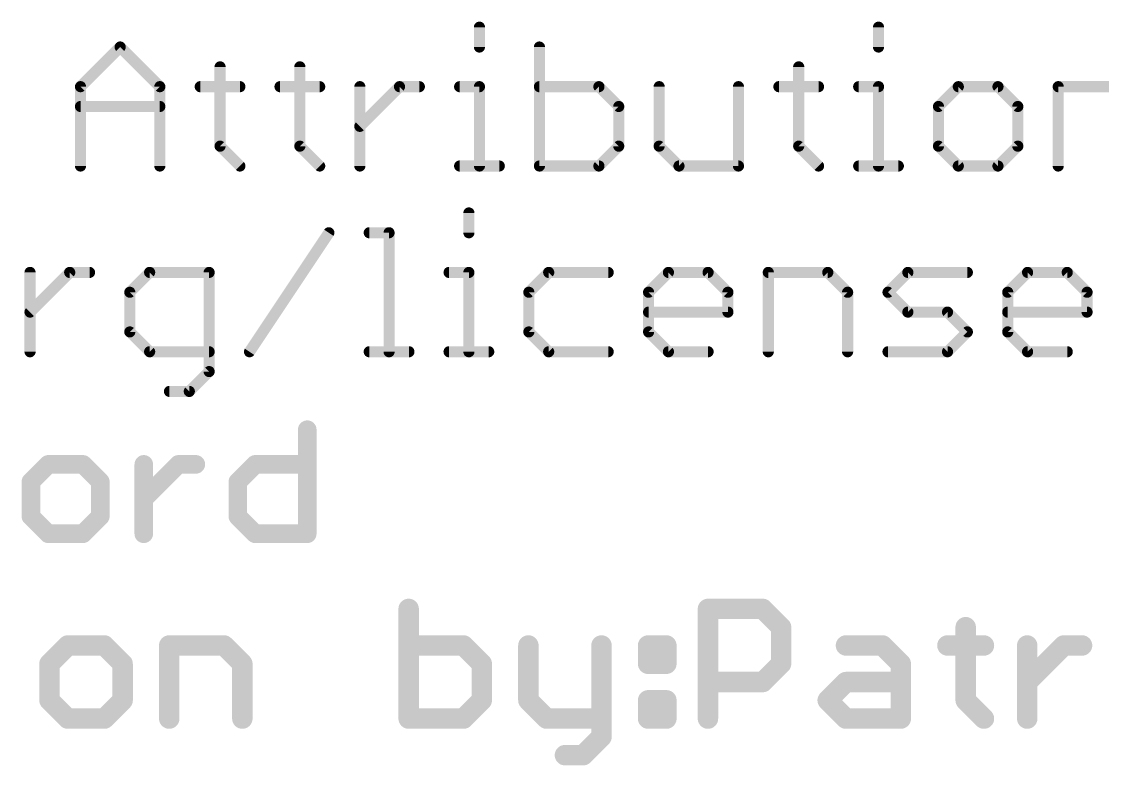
# Model space of a CAD drawing. Extents: x -98 to 15, y -2 to 10.
# Drawn here: x -42.31 to -27.53, y -1.77 to 8.4 of the extents above; entities that cross this region are included whole.
import ezdxf

# ---------------------------------------------------------------- set-up
doc = ezdxf.new("R2010")
doc.units = 0
doc.layers.add('25', color=253, linetype='CONTINUOUS')
doc.layers.add('27', color=253, linetype='CONTINUOUS')

msp = doc.modelspace()

# ---------------------------------------------------------------- linework, layer by layer
at = {"layer": '25', "const_width": 0.1397}
for points in [[(-36.9475, 0.3696, 1), (-37.0872, 0.3696)], [(-32.8546, 0.3696, 1), (-32.9943, 0.3696)], [(-32.9244, 0.4394, 1), (-32.9244, 0.2997)], [(-32.1251, 0.419, 1), (-32.2239, 0.3202)], [(-32.1745, 0.2997, 1), (-32.1745, 0.4394)], [(-31.8547, 0.1196, 1), (-31.9944, 0.1196)], [(-31.9739, 0.0702, 1), (-31.8751, 0.169)], [(-29.3303, 0.1196, 1), (-29.47, 0.1196)], [(-41.6788, -0.0605, 1), (-41.6788, -0.2002)], [(-41.6294, -0.1798, 1), (-41.7282, -0.081)], [(-41.1295, -0.081, 1), (-41.2283, -0.1798)], [(-41.1789, -0.2002, 1), (-41.1789, -0.0605)], [(-40.2218, -0.1304, 1), (-40.3615, -0.1304)], [(-40.2916, -0.0605, 1), (-40.2916, -0.2002)], [(-39.4923, -0.081, 1), (-39.5911, -0.1798)], [(-39.5417, -0.2002, 1), (-39.5417, -0.0605)], [(-37.0173, -0.0605, 1), (-37.0173, -0.2002)], [(-36.218, -0.081, 1), (-36.3168, -0.1798)], [(-36.2674, -0.2002, 1), (-36.2674, -0.0605)], [(-35.3103, -0.1304, 1), (-35.45, -0.1304)], [(-34.3104, -0.1304, 1), (-34.4501, -0.1304)], [(-33.6732, -0.1304, 1), (-33.8129, -0.1304)], [(-33.743, -0.0605, 1), (-33.743, -0.2002)], [(-33.4232, -0.1304, 1), (-33.5629, -0.1304)], [(-33.493, -0.2002, 1), (-33.493, -0.0605)], [(-31.0373, -0.0605, 1), (-31.0373, -0.2002)], [(-30.488, -0.081, 1), (-30.5867, -0.1798)], [(-30.5373, -0.2002, 1), (-30.5373, -0.0605)], [(-29.6501, -0.0605, 1), (-29.6501, -0.2002)], [(-29.1502, -0.2002, 1), (-29.1502, -0.0605)], [(-28.4888, -0.1304, 1), (-28.6285, -0.1304)], [(-28.0587, -0.0605, 1), (-28.0587, -0.2002)], [(-28.0093, -0.1798, 1), (-28.1081, -0.081)], [(-27.8087, -0.2002, 1), (-27.8087, -0.0605)], [(-41.859, -0.3804, 1), (-41.9987, -0.3804)], [(-41.9782, -0.331, 1), (-41.8794, -0.4298)], [(-40.859, -0.3804, 1), (-40.9987, -0.3804)], [(-40.9783, -0.4298, 1), (-40.8795, -0.331)], [(-39.2219, -0.3804, 1), (-39.3616, -0.3804)], [(-39.3411, -0.4298, 1), (-39.2423, -0.331)], [(-35.9476, -0.3804, 1), (-36.0873, -0.3804)], [(-36.0668, -0.4298, 1), (-35.968, -0.331)], [(-33.743, -0.3105, 1), (-33.743, -0.4502)], [(-33.493, -0.4502, 1), (-33.493, -0.3105)], [(-31.8751, -0.4298, 1), (-31.9739, -0.331)], [(-30.2175, -0.3804, 1), (-30.3572, -0.3804)], [(-30.3368, -0.4298, 1), (-30.238, -0.331)], [(-33.8129, -0.3804, 1), (-33.6732, -0.3804)], [(-33.5629, -0.3804, 1), (-33.4232, -0.3804)], [(-31.9944, -0.3804, 1), (-31.8547, -0.3804)], [(-32.9244, -0.5605, 1), (-32.9244, -0.7002)], [(-32.2239, -0.5809, 1), (-32.1251, -0.6797)], [(-32.1745, -0.7002, 1), (-32.1745, -0.5605)], [(-31.0373, -0.5605, 1), (-31.0373, -0.7002)], [(-30.9879, -0.6797, 1), (-31.0867, -0.5809)], [(-30.2874, -0.7002, 1), (-30.2874, -0.5605)], [(-28.6081, -0.5809, 1), (-28.5093, -0.6797)], [(-41.9987, -0.8803, 1), (-41.859, -0.8803)], [(-41.8794, -0.8309, 1), (-41.9782, -0.9297)], [(-40.9987, -0.8803, 1), (-40.859, -0.8803)], [(-40.8795, -0.9297, 1), (-40.9783, -0.8309)], [(-36.0873, -0.8803, 1), (-35.9476, -0.8803)], [(-35.968, -0.9297, 1), (-36.0668, -0.8309)], [(-35.3308, -0.8309, 1), (-35.4296, -0.9297)], [(-35.45, -0.8803, 1), (-35.3103, -0.8803)], [(-33.6732, -0.8803, 1), (-33.8129, -0.8803)], [(-33.743, -0.8105, 1), (-33.743, -0.9502)], [(-33.4232, -0.8803, 1), (-33.5629, -0.8803)], [(-33.493, -0.9502, 1), (-33.493, -0.8105)], [(-31.2379, -0.8309, 1), (-31.3367, -0.9297)], [(-31.3367, -0.8309, 1), (-31.2379, -0.9297)], [(-29.3508, -0.8309, 1), (-29.4495, -0.9297)], [(-29.47, -0.8803, 1), (-29.3303, -0.8803)], [(-41.6788, -1.0605, 1), (-41.6788, -1.2002)], [(-41.7282, -1.1797, 1), (-41.6294, -1.0809)], [(-41.2283, -1.0809, 1), (-41.1295, -1.1797)], [(-41.1789, -1.2002, 1), (-41.1789, -1.0605)], [(-37.0173, -1.0605, 1), (-37.0173, -1.2002)], [(-36.3168, -1.0809, 1), (-36.218, -1.1797)], [(-36.2674, -1.2002, 1), (-36.2674, -1.0605)], [(-35.1302, -1.0605, 1), (-35.1302, -1.2002)], [(-35.1796, -1.1797, 1), (-35.0808, -1.0809)], [(-34.3803, -1.2002, 1), (-34.3803, -1.0605)], [(-33.743, -1.0605, 1), (-33.743, -1.2002)], [(-33.493, -1.2002, 1), (-33.493, -1.0605)], [(-31.0373, -1.0605, 1), (-31.0373, -1.2002)], [(-31.0867, -1.1797, 1), (-30.9879, -1.0809)], [(-30.2874, -1.2002, 1), (-30.2874, -1.0605)], [(-29.1996, -1.1797, 1), (-29.1008, -1.0809)], [(-40.3615, -1.1303, 1), (-40.2218, -1.1303)], [(-39.3616, -1.1303, 1), (-39.2219, -1.1303)], [(-37.0872, -1.1303, 1), (-36.9475, -1.1303)], [(-33.8129, -1.1303, 1), (-33.6732, -1.1303)], [(-33.5629, -1.1303, 1), (-33.4232, -1.1303)], [(-32.9943, -1.1303, 1), (-32.8546, -1.1303)], [(-30.3572, -1.1303, 1), (-30.2175, -1.1303)], [(-28.6285, -1.1303, 1), (-28.4888, -1.1303)], [(-34.4501, -1.3803, 1), (-34.3104, -1.3803)], [(-34.3309, -1.4297, 1), (-34.4296, -1.3309)], [(-34.8802, -1.5604, 1), (-34.8802, -1.7001)], [(-34.6796, -1.5809, 1), (-34.5808, -1.6797)], [(-34.6302, -1.7001, 1), (-34.6302, -1.5604)]]:
    msp.add_lwpolyline(points, format="xyb", dxfattribs=at)
at = {"layer": '25', "const_width": 0.2794}
for points in [[(-37.0173, 0.3696), (-37.0173, -1.1303)], [(-32.9244, -1.1303), (-32.9244, 0.3696)], [(-32.9244, 0.3696), (-32.1745, 0.3696)], [(-32.1745, 0.3696), (-31.9245, 0.1196)], [(-31.9245, 0.1196), (-31.9245, -0.3804)], [(-29.4002, 0.1196), (-29.4002, -0.8803)], [(-41.6788, -0.1304), (-41.9288, -0.3804)], [(-41.1789, -0.1304), (-41.6788, -0.1304)], [(-40.9289, -0.3804), (-41.1789, -0.1304)], [(-40.2916, -1.1303), (-40.2916, -0.1304)], [(-40.2916, -0.1304), (-39.5417, -0.1304)], [(-39.5417, -0.1304), (-39.2917, -0.3804)], [(-36.2674, -0.1304), (-37.0173, -0.1304)], [(-36.0174, -0.3804), (-36.2674, -0.1304)], [(-35.3802, -0.1304), (-35.3802, -0.8803)], [(-34.3803, -0.1304), (-34.3803, -1.3803)], [(-33.743, -0.1304), (-33.493, -0.1304)], [(-33.743, -0.3804), (-33.743, -0.1304)], [(-33.493, -0.1304), (-33.493, -0.3804)], [(-31.0373, -0.1304), (-30.5373, -0.1304)], [(-30.5373, -0.1304), (-30.2874, -0.3804)], [(-29.6501, -0.1304), (-29.1502, -0.1304)], [(-28.5587, -1.1303), (-28.5587, -0.1304)], [(-28.5587, -0.6303), (-28.0587, -0.1304)], [(-28.0587, -0.1304), (-27.8087, -0.1304)], [(-41.9288, -0.3804), (-41.9288, -0.8803)], [(-40.9289, -0.8803), (-40.9289, -0.3804)], [(-39.2917, -0.3804), (-39.2917, -1.1303)], [(-36.0174, -0.8803), (-36.0174, -0.3804)], [(-33.493, -0.3804), (-33.743, -0.3804)], [(-31.9245, -0.3804), (-32.1745, -0.6303)], [(-30.2874, -0.3804), (-30.2874, -1.1303)], [(-32.1745, -0.6303), (-32.9244, -0.6303)], [(-31.2873, -0.8803), (-31.0373, -0.6303)], [(-31.0373, -0.6303), (-30.2874, -0.6303)], [(-41.9288, -0.8803), (-41.6788, -1.1303)], [(-41.1789, -1.1303), (-40.9289, -0.8803)], [(-36.2674, -1.1303), (-36.0174, -0.8803)], [(-35.3802, -0.8803), (-35.1302, -1.1303)], [(-33.743, -0.8803), (-33.493, -0.8803)], [(-33.743, -1.1303), (-33.743, -0.8803)], [(-33.493, -0.8803), (-33.493, -1.1303)], [(-31.0373, -1.1303), (-31.2873, -0.8803)], [(-29.4002, -0.8803), (-29.1502, -1.1303)], [(-41.6788, -1.1303), (-41.1789, -1.1303)], [(-37.0173, -1.1303), (-36.2674, -1.1303)], [(-35.1302, -1.1303), (-34.3803, -1.1303)], [(-33.493, -1.1303), (-33.743, -1.1303)], [(-30.2874, -1.1303), (-31.0373, -1.1303)], [(-34.3803, -1.3803), (-34.6302, -1.6303)], [(-34.6302, -1.6303), (-34.8802, -1.6303)]]:
    msp.add_lwpolyline(points, dxfattribs=at)
at = {"layer": '27'}
for points, const_width in [([(-36.0493, 8.3244), (-36.0493, 8.0532)], 0.1524), ([(-30.5921, 8.3244), (-30.5921, 8.0532)], 0.1524), ([(-41.5048, 7.5109), (-40.9624, 8.0532)], 0.1524), ([(-40.9624, 8.0532), (-40.4201, 7.5109)], 0.1524), ([(-35.229, 8.0532), (-35.229, 6.4262)], 0.1524), ([(-39.5965, 7.782), (-39.5965, 6.6974)], 0.1524), ([(-38.505, 7.782), (-38.505, 6.6974)], 0.1524), ([(-31.6835, 7.782), (-31.6835, 6.6974)], 0.1524), ([(-41.5048, 6.4262), (-41.5048, 7.5109)], 0.1524), ([(-40.4201, 7.5109), (-40.4201, 6.4262)], 0.1524), ([(-39.8676, 7.5109), (-39.3253, 7.5109)], 0.1524), ([(-38.7762, 7.5109), (-38.2338, 7.5109)], 0.1524), ([(-37.6847, 6.4262), (-37.6847, 7.5109)], 0.1524), ([(-37.6847, 6.9685), (-37.1424, 7.5109)], 0.1524), ([(-37.1424, 7.5109), (-36.8712, 7.5109)], 0.1524), ([(-36.3204, 7.5109), (-36.0493, 7.5109)], 0.1524), ([(-36.0493, 7.5109), (-36.0493, 6.4262)], 0.1524), ([(-34.4155, 7.5109), (-35.229, 7.5109)], 0.1524), ([(-34.1443, 7.2397), (-34.4155, 7.5109)], 0.1524), ([(-33.5918, 7.5109), (-33.5918, 6.6974)], 0.1524), ([(-32.5072, 6.4262), (-32.5072, 7.5109)], 0.1524), ([(-31.9547, 7.5109), (-31.4124, 7.5109)], 0.1524), ([(-30.8633, 7.5109), (-30.5921, 7.5109)], 0.1524), ([(-30.5921, 7.5109), (-30.5921, 6.4262)], 0.1524), ([(-29.5007, 7.5109), (-29.7718, 7.2397)], 0.1524), ([(-28.9583, 7.5109), (-29.5007, 7.5109)], 0.1524), ([(-28.6872, 7.2397), (-28.9583, 7.5109)], 0.1524), ([(-28.1347, 6.4262), (-28.1347, 7.5109)], 0.1524), ([(-28.1347, 7.5109), (-27.3212, 7.5109)], 0.1524), ([(-41.5048, 7.2397), (-40.4201, 7.2397)], 0.1524), ([(-34.1443, 6.6974), (-34.1443, 7.2397)], 0.1524), ([(-29.7718, 7.2397), (-29.7718, 6.6974)], 0.1524), ([(-28.6872, 6.6974), (-28.6872, 7.2397)], 0.1524), ([(-39.5965, 6.6974), (-39.3253, 6.4262)], 0.1524), ([(-38.505, 6.6974), (-38.2338, 6.4262)], 0.1524), ([(-34.4155, 6.4262), (-34.1443, 6.6974)], 0.1524), ([(-33.5918, 6.6974), (-33.3207, 6.4262)], 0.1524), ([(-31.6835, 6.6974), (-31.4124, 6.4262)], 0.1524), ([(-29.7718, 6.6974), (-29.5007, 6.4262)], 0.1524), ([(-28.9583, 6.4262), (-28.6872, 6.6974)], 0.1524), ([(-36.3204, 6.4262), (-35.7781, 6.4262)], 0.1524), ([(-35.229, 6.4262), (-34.4155, 6.4262)], 0.1524), ([(-33.3207, 6.4262), (-32.5072, 6.4262)], 0.1524), ([(-30.8633, 6.4262), (-30.3209, 6.4262)], 0.1524), ([(-29.5007, 6.4262), (-28.9583, 6.4262)], 0.1524), ([(-36.1937, 5.7844), (-36.1937, 5.5132)], 0.1524), ([(-39.1935, 3.8862), (-38.1088, 5.5132)], 0.1524), ([(-37.5563, 5.5132), (-37.2852, 5.5132)], 0.1524), ([(-37.2852, 5.5132), (-37.2852, 3.8862)], 0.1524), ([(-42.1949, 3.8862), (-42.1949, 4.9709)], 0.1524), ([(-42.1949, 4.4285), (-41.6526, 4.9709)], 0.1524), ([(-41.6526, 4.9709), (-41.3814, 4.9709)], 0.1524), ([(-40.5595, 4.9709), (-40.8306, 4.6997)], 0.1524), ([(-39.746, 4.9709), (-40.5595, 4.9709)], 0.1524), ([(-39.746, 3.615), (-39.746, 4.9709)], 0.1524), ([(-36.4649, 4.9709), (-36.1937, 4.9709)], 0.1524), ([(-36.1937, 4.9709), (-36.1937, 3.8862)], 0.1524), ([(-35.1023, 4.9709), (-35.3735, 4.6997)], 0.1524), ([(-34.2888, 4.9709), (-35.1023, 4.9709)], 0.1524), ([(-33.7363, 4.6997), (-33.4651, 4.9709)], 0.1524), ([(-33.4651, 4.9709), (-32.9228, 4.9709)], 0.1524), ([(-32.9228, 4.9709), (-32.6516, 4.6997)], 0.1524), ([(-32.0991, 3.8862), (-32.0991, 4.9709)], 0.1524), ([(-32.0991, 4.9709), (-31.2857, 4.9709)], 0.1524), ([(-31.2857, 4.9709), (-31.0145, 4.6997)], 0.1524), ([(-30.462, 4.6997), (-30.1908, 4.9709)], 0.1524), ([(-30.1908, 4.9709), (-29.3773, 4.9709)], 0.1524), ([(-28.8248, 4.6997), (-28.5537, 4.9709)], 0.1524), ([(-28.5537, 4.9709), (-28.0113, 4.9709)], 0.1524), ([(-28.0113, 4.9709), (-27.7402, 4.6997)], 0.1524), ([(-40.8306, 4.6997), (-40.8306, 4.1574)], 0.1524), ([(-35.3735, 4.6997), (-35.3735, 4.1574)], 0.1524), ([(-33.7363, 4.1574), (-33.7363, 4.6997)], 0.1524), ([(-32.6516, 4.6997), (-32.6516, 4.4285)], 0.1524), ([(-31.0145, 4.6997), (-31.0145, 3.8862)], 0.1524), ([(-30.1908, 4.4285), (-30.462, 4.6997)], 0.1524), ([(-28.8248, 4.1574), (-28.8248, 4.6997)], 0.1524), ([(-27.7402, 4.6997), (-27.7402, 4.4285)], 0.1524), ([(-32.6516, 4.4285), (-33.7363, 4.4285)], 0.1524), ([(-29.6485, 4.4285), (-30.1908, 4.4285)], 0.1524), ([(-29.3773, 4.1574), (-29.6485, 4.4285)], 0.1524), ([(-27.7402, 4.4285), (-28.8248, 4.4285)], 0.1524), ([(-40.8306, 4.1574), (-40.5595, 3.8862)], 0.1524), ([(-35.3735, 4.1574), (-35.1023, 3.8862)], 0.1524), ([(-33.4651, 3.8862), (-33.7363, 4.1574)], 0.1524), ([(-29.6485, 3.8862), (-29.3773, 4.1574)], 0.1524), ([(-28.5537, 3.8862), (-28.8248, 4.1574)], 0.1524), ([(-40.5595, 3.8862), (-39.746, 3.8862)], 0.1524), ([(-37.5563, 3.8862), (-37.014, 3.8862)], 0.1524), ([(-36.4649, 3.8862), (-35.9226, 3.8862)], 0.1524), ([(-35.1023, 3.8862), (-34.2888, 3.8862)], 0.1524), ([(-32.9228, 3.8862), (-33.4651, 3.8862)], 0.1524), ([(-30.462, 3.8862), (-29.6485, 3.8862)], 0.1524), ([(-28.0113, 3.8862), (-28.5537, 3.8862)], 0.1524), ([(-40.0172, 3.3439), (-39.746, 3.615)], 0.1524), ([(-40.2883, 3.3439), (-40.0172, 3.3439)], 0.1524), ([(-38.4042, 2.8206), (-38.4042, 1.397)], 0.254), ([(-41.9459, 2.3461), (-42.1832, 2.1088)], 0.254), ([(-41.4714, 2.3461), (-41.9459, 2.3461)], 0.254), ([(-41.2341, 2.1088), (-41.4714, 2.3461)], 0.254), ([(-40.6396, 1.397), (-40.6396, 2.3461)], 0.254), ([(-40.6396, 1.8715), (-40.165, 2.3461)], 0.254), ([(-40.165, 2.3461), (-39.9278, 2.3461)], 0.254), ([(-39.3532, 2.1088), (-39.116, 2.3461)], 0.254), ([(-39.116, 2.3461), (-38.4042, 2.3461)], 0.254), ([(-42.1832, 2.1088), (-42.1832, 1.6343)], 0.254), ([(-41.2341, 1.6343), (-41.2341, 2.1088)], 0.254), ([(-39.3532, 1.6343), (-39.3532, 2.1088)], 0.254), ([(-42.1832, 1.6343), (-41.9459, 1.397)], 0.254), ([(-41.4714, 1.397), (-41.2341, 1.6343)], 0.254), ([(-39.116, 1.397), (-39.3532, 1.6343)], 0.254), ([(-41.9459, 1.397), (-41.4714, 1.397)], 0.254), ([(-38.4042, 1.397), (-39.116, 1.397)], 0.254)]:
    msp.add_lwpolyline(points, dxfattribs=dict(at, const_width=const_width))
for points, const_width in [([(-36.0112, 8.3244, 1), (-36.0874, 8.3244)], 0.0762), ([(-30.554, 8.3244, 1), (-30.6302, 8.3244)], 0.0762), ([(-40.9355, 8.0801, 1), (-40.9894, 8.0262)], 0.0762), ([(-40.9355, 8.0262, 1), (-40.9894, 8.0801)], 0.0762), ([(-35.1909, 8.0532, 1), (-35.2671, 8.0532)], 0.0762), ([(-36.0874, 8.0532, 1), (-36.0112, 8.0532)], 0.0762), ([(-30.6302, 8.0532, 1), (-30.554, 8.0532)], 0.0762), ([(-39.5584, 7.782, 1), (-39.6346, 7.782)], 0.0762), ([(-38.4669, 7.782, 1), (-38.5431, 7.782)], 0.0762), ([(-31.6454, 7.782, 1), (-31.7216, 7.782)], 0.0762), ([(-41.4667, 7.5109, 1), (-41.5429, 7.5109)], 0.0762), ([(-41.5317, 7.5378, 1), (-41.4778, 7.4839)], 0.0762), ([(-40.382, 7.5109, 1), (-40.4582, 7.5109)], 0.0762), ([(-40.4471, 7.4839, 1), (-40.3932, 7.5378)], 0.0762), ([(-39.8676, 7.549, 1), (-39.8676, 7.4728)], 0.0762), ([(-39.3253, 7.4728, 1), (-39.3253, 7.549)], 0.0762), ([(-38.7762, 7.549, 1), (-38.7762, 7.4728)], 0.0762), ([(-38.2338, 7.4728, 1), (-38.2338, 7.549)], 0.0762), ([(-37.6466, 7.5109, 1), (-37.7228, 7.5109)], 0.0762), ([(-37.1424, 7.549, 1), (-37.1424, 7.4728)], 0.0762), ([(-37.1155, 7.4839, 1), (-37.1694, 7.5378)], 0.0762), ([(-36.8712, 7.4728, 1), (-36.8712, 7.549)], 0.0762), ([(-36.3204, 7.549, 1), (-36.3204, 7.4728)], 0.0762), ([(-36.0112, 7.5109, 1), (-36.0874, 7.5109)], 0.0762), ([(-36.0493, 7.4728, 1), (-36.0493, 7.549)], 0.0762), ([(-35.229, 7.549, 1), (-35.229, 7.4728)], 0.0762), ([(-34.3886, 7.5378, 1), (-34.4425, 7.4839)], 0.0762), ([(-34.4155, 7.4728, 1), (-34.4155, 7.549)], 0.0762), ([(-33.5537, 7.5109, 1), (-33.6299, 7.5109)], 0.0762), ([(-32.4691, 7.5109, 1), (-32.5453, 7.5109)], 0.0762), ([(-31.9547, 7.549, 1), (-31.9547, 7.4728)], 0.0762), ([(-31.4124, 7.4728, 1), (-31.4124, 7.549)], 0.0762), ([(-30.8633, 7.549, 1), (-30.8633, 7.4728)], 0.0762), ([(-30.554, 7.5109, 1), (-30.6302, 7.5109)], 0.0762), ([(-30.5921, 7.4728, 1), (-30.5921, 7.549)], 0.0762), ([(-29.5007, 7.549, 1), (-29.5007, 7.4728)], 0.0762), ([(-29.4737, 7.4839, 1), (-29.5276, 7.5378)], 0.0762), ([(-28.9314, 7.5378, 1), (-28.9853, 7.4839)], 0.0762), ([(-28.9583, 7.4728, 1), (-28.9583, 7.549)], 0.0762), ([(-28.0966, 7.5109, 1), (-28.1728, 7.5109)], 0.0762), ([(-28.1347, 7.549, 1), (-28.1347, 7.4728)], 0.0762), ([(-41.5048, 7.2778, 1), (-41.5048, 7.2016)], 0.0762), ([(-40.4201, 7.2016, 1), (-40.4201, 7.2778)], 0.0762), ([(-34.1062, 7.2397, 1), (-34.1824, 7.2397)], 0.0762), ([(-34.1713, 7.2128, 1), (-34.1174, 7.2666)], 0.0762), ([(-29.7337, 7.2397, 1), (-29.8099, 7.2397)], 0.0762), ([(-29.7988, 7.2666, 1), (-29.7449, 7.2128)], 0.0762), ([(-28.6491, 7.2397, 1), (-28.7253, 7.2397)], 0.0762), ([(-28.7141, 7.2128, 1), (-28.6602, 7.2666)], 0.0762), ([(-37.7117, 6.9955, 1), (-37.6578, 6.9416)], 0.0762), ([(-39.5695, 6.7243, 1), (-39.6234, 6.6704)], 0.0762), ([(-39.6346, 6.6974, 1), (-39.5584, 6.6974)], 0.0762), ([(-38.4781, 6.7243, 1), (-38.532, 6.6704)], 0.0762), ([(-38.5431, 6.6974, 1), (-38.4669, 6.6974)], 0.0762), ([(-34.1824, 6.6974, 1), (-34.1062, 6.6974)], 0.0762), ([(-34.1174, 6.6704, 1), (-34.1713, 6.7243)], 0.0762), ([(-33.5649, 6.7243, 1), (-33.6188, 6.6704)], 0.0762), ([(-33.6299, 6.6974, 1), (-33.5537, 6.6974)], 0.0762), ([(-31.6566, 6.7243, 1), (-31.7105, 6.6704)], 0.0762), ([(-31.7216, 6.6974, 1), (-31.6454, 6.6974)], 0.0762), ([(-29.7449, 6.7243, 1), (-29.7988, 6.6704)], 0.0762), ([(-29.8099, 6.6974, 1), (-29.7337, 6.6974)], 0.0762), ([(-28.7253, 6.6974, 1), (-28.6491, 6.6974)], 0.0762), ([(-28.6602, 6.6704, 1), (-28.7141, 6.7243)], 0.0762), ([(-41.5429, 6.4262, 1), (-41.4667, 6.4262)], 0.0762), ([(-40.4582, 6.4262, 1), (-40.382, 6.4262)], 0.0762), ([(-39.3522, 6.3993, 1), (-39.2983, 6.4531)], 0.0762), ([(-38.2608, 6.3993, 1), (-38.2069, 6.4531)], 0.0762), ([(-37.7228, 6.4262, 1), (-37.6466, 6.4262)], 0.0762), ([(-36.3204, 6.4643, 1), (-36.3204, 6.3881)], 0.0762), ([(-36.0874, 6.4262, 1), (-36.0112, 6.4262)], 0.0762), ([(-35.7781, 6.3881, 1), (-35.7781, 6.4643)], 0.0762), ([(-35.229, 6.4643, 1), (-35.229, 6.3881)], 0.0762), ([(-35.2671, 6.4262, 1), (-35.1909, 6.4262)], 0.0762), ([(-34.4424, 6.4531, 1), (-34.3886, 6.3993)], 0.0762), ([(-34.4155, 6.3881, 1), (-34.4155, 6.4643)], 0.0762), ([(-33.3207, 6.4643, 1), (-33.3207, 6.3881)], 0.0762), ([(-33.3476, 6.3993, 1), (-33.2937, 6.4531)], 0.0762), ([(-32.5453, 6.4262, 1), (-32.4691, 6.4262)], 0.0762), ([(-32.5072, 6.3881, 1), (-32.5072, 6.4643)], 0.0762), ([(-31.4393, 6.3993, 1), (-31.3854, 6.4531)], 0.0762), ([(-30.8633, 6.4643, 1), (-30.8633, 6.3881)], 0.0762), ([(-30.6302, 6.4262, 1), (-30.554, 6.4262)], 0.0762), ([(-30.3209, 6.3881, 1), (-30.3209, 6.4643)], 0.0762), ([(-29.5007, 6.4643, 1), (-29.5007, 6.3881)], 0.0762), ([(-29.5276, 6.3993, 1), (-29.4737, 6.4531)], 0.0762), ([(-28.9853, 6.4531, 1), (-28.9314, 6.3993)], 0.0762), ([(-28.9583, 6.3881, 1), (-28.9583, 6.4643)], 0.0762), ([(-28.1728, 6.4262, 1), (-28.0966, 6.4262)], 0.0762), ([(-36.1556, 5.7844, 1), (-36.2318, 5.7844)], 0.0762), ([(-38.0771, 5.4921, 1), (-38.1405, 5.5343)], 0.0762), ([(-37.5563, 5.5513, 1), (-37.5563, 5.4751)], 0.0762), ([(-37.2471, 5.5132, 1), (-37.3233, 5.5132)], 0.0762), ([(-37.2852, 5.4751, 1), (-37.2852, 5.5513)], 0.0762), ([(-36.2318, 5.5132, 1), (-36.1556, 5.5132)], 0.0762), ([(-42.1568, 4.9709, 1), (-42.233, 4.9709)], 0.0762), ([(-41.6526, 5.009, 1), (-41.6526, 4.9328)], 0.0762), ([(-41.6257, 4.9439, 1), (-41.6796, 4.9978)], 0.0762), ([(-41.3814, 4.9328, 1), (-41.3814, 5.009)], 0.0762), ([(-40.5595, 5.009, 1), (-40.5595, 4.9328)], 0.0762), ([(-40.5325, 4.9439, 1), (-40.5864, 4.9978)], 0.0762), ([(-39.7079, 4.9709, 1), (-39.7841, 4.9709)], 0.0762), ([(-39.746, 4.9328, 1), (-39.746, 5.009)], 0.0762), ([(-36.4649, 5.009, 1), (-36.4649, 4.9328)], 0.0762), ([(-36.1556, 4.9709, 1), (-36.2318, 4.9709)], 0.0762), ([(-36.1937, 4.9328, 1), (-36.1937, 5.009)], 0.0762), ([(-35.1023, 5.009, 1), (-35.1023, 4.9328)], 0.0762), ([(-35.0754, 4.9439, 1), (-35.1292, 4.9978)], 0.0762), ([(-34.2888, 4.9328, 1), (-34.2888, 5.009)], 0.0762), ([(-33.4651, 5.009, 1), (-33.4651, 4.9328)], 0.0762), ([(-33.4382, 4.9439, 1), (-33.4921, 4.9978)], 0.0762), ([(-32.8959, 4.9978, 1), (-32.9497, 4.9439)], 0.0762), ([(-32.9228, 4.9328, 1), (-32.9228, 5.009)], 0.0762), ([(-32.061, 4.9709, 1), (-32.1372, 4.9709)], 0.0762), ([(-32.0991, 5.009, 1), (-32.0991, 4.9328)], 0.0762), ([(-31.2587, 4.9978, 1), (-31.3126, 4.9439)], 0.0762), ([(-31.2857, 4.9328, 1), (-31.2857, 5.009)], 0.0762), ([(-30.1908, 5.009, 1), (-30.1908, 4.9328)], 0.0762), ([(-30.1639, 4.9439, 1), (-30.2178, 4.9978)], 0.0762), ([(-29.3773, 4.9328, 1), (-29.3773, 5.009)], 0.0762), ([(-28.5537, 5.009, 1), (-28.5537, 4.9328)], 0.0762), ([(-28.5267, 4.9439, 1), (-28.5806, 4.9978)], 0.0762), ([(-27.9844, 4.9978, 1), (-28.0383, 4.9439)], 0.0762), ([(-28.0113, 4.9328, 1), (-28.0113, 5.009)], 0.0762), ([(-40.7925, 4.6997, 1), (-40.8687, 4.6997)], 0.0762), ([(-40.8576, 4.7266, 1), (-40.8037, 4.6728)], 0.0762), ([(-35.3354, 4.6997, 1), (-35.4116, 4.6997)], 0.0762), ([(-35.4004, 4.7266, 1), (-35.3465, 4.6728)], 0.0762), ([(-33.6982, 4.6997, 1), (-33.7744, 4.6997)], 0.0762), ([(-33.7632, 4.7266, 1), (-33.7094, 4.6728)], 0.0762), ([(-32.6135, 4.6997, 1), (-32.6897, 4.6997)], 0.0762), ([(-32.6786, 4.6728, 1), (-32.6247, 4.7266)], 0.0762), ([(-30.9764, 4.6997, 1), (-31.0526, 4.6997)], 0.0762), ([(-31.0414, 4.6728, 1), (-30.9875, 4.7266)], 0.0762), ([(-30.435, 4.7266, 1), (-30.4889, 4.6728)], 0.0762), ([(-30.4889, 4.7266, 1), (-30.435, 4.6728)], 0.0762), ([(-28.7867, 4.6997, 1), (-28.8629, 4.6997)], 0.0762), ([(-28.8518, 4.7266, 1), (-28.7979, 4.6728)], 0.0762), ([(-27.7021, 4.6997, 1), (-27.7783, 4.6997)], 0.0762), ([(-27.7671, 4.6728, 1), (-27.7132, 4.7266)], 0.0762), ([(-42.2219, 4.4555, 1), (-42.168, 4.4016)], 0.0762), ([(-33.7363, 4.4666, 1), (-33.7363, 4.3904)], 0.0762), ([(-32.6897, 4.4285, 1), (-32.6135, 4.4285)], 0.0762), ([(-32.6516, 4.3904, 1), (-32.6516, 4.4666)], 0.0762), ([(-30.1908, 4.4666, 1), (-30.1908, 4.3904)], 0.0762), ([(-30.2178, 4.4016, 1), (-30.1639, 4.4555)], 0.0762), ([(-29.6216, 4.4555, 1), (-29.6754, 4.4016)], 0.0762), ([(-29.6485, 4.3904, 1), (-29.6485, 4.4666)], 0.0762), ([(-28.8248, 4.4666, 1), (-28.8248, 4.3904)], 0.0762), ([(-27.7783, 4.4285, 1), (-27.7021, 4.4285)], 0.0762), ([(-27.7402, 4.3904, 1), (-27.7402, 4.4666)], 0.0762), ([(-40.8037, 4.1843, 1), (-40.8576, 4.1304)], 0.0762), ([(-40.8687, 4.1574, 1), (-40.7925, 4.1574)], 0.0762), ([(-35.3465, 4.1843, 1), (-35.4004, 4.1304)], 0.0762), ([(-35.4116, 4.1574, 1), (-35.3354, 4.1574)], 0.0762), ([(-33.7094, 4.1843, 1), (-33.7632, 4.1304)], 0.0762), ([(-33.7744, 4.1574, 1), (-33.6982, 4.1574)], 0.0762), ([(-29.3504, 4.1304, 1), (-29.4043, 4.1843)], 0.0762), ([(-29.4043, 4.1304, 1), (-29.3504, 4.1843)], 0.0762), ([(-28.7979, 4.1843, 1), (-28.8518, 4.1304)], 0.0762), ([(-28.8629, 4.1574, 1), (-28.7867, 4.1574)], 0.0762), ([(-42.233, 3.8862, 1), (-42.1568, 3.8862)], 0.0762), ([(-40.5595, 3.9243, 1), (-40.5595, 3.8481)], 0.0762), ([(-40.5864, 3.8593, 1), (-40.5325, 3.9131)], 0.0762), ([(-39.746, 3.8481, 1), (-39.746, 3.9243)], 0.0762), ([(-39.2252, 3.9073, 1), (-39.1618, 3.8651)], 0.0762), ([(-37.5563, 3.9243, 1), (-37.5563, 3.8481)], 0.0762), ([(-37.3233, 3.8862, 1), (-37.2471, 3.8862)], 0.0762), ([(-37.014, 3.8481, 1), (-37.014, 3.9243)], 0.0762), ([(-36.4649, 3.9243, 1), (-36.4649, 3.8481)], 0.0762), ([(-36.2318, 3.8862, 1), (-36.1556, 3.8862)], 0.0762), ([(-35.9226, 3.8481, 1), (-35.9226, 3.9243)], 0.0762), ([(-35.1023, 3.9243, 1), (-35.1023, 3.8481)], 0.0762), ([(-35.1292, 3.8593, 1), (-35.0754, 3.9131)], 0.0762), ([(-34.2888, 3.8481, 1), (-34.2888, 3.9243)], 0.0762), ([(-33.4651, 3.9243, 1), (-33.4651, 3.8481)], 0.0762), ([(-33.4921, 3.8593, 1), (-33.4382, 3.9131)], 0.0762), ([(-32.9228, 3.8481, 1), (-32.9228, 3.9243)], 0.0762), ([(-32.1372, 3.8862, 1), (-32.061, 3.8862)], 0.0762), ([(-31.0526, 3.8862, 1), (-30.9764, 3.8862)], 0.0762), ([(-30.462, 3.9243, 1), (-30.462, 3.8481)], 0.0762), ([(-29.6754, 3.9131, 1), (-29.6216, 3.8593)], 0.0762), ([(-29.6485, 3.8481, 1), (-29.6485, 3.9243)], 0.0762), ([(-28.5537, 3.9243, 1), (-28.5537, 3.8481)], 0.0762), ([(-28.5806, 3.8593, 1), (-28.5267, 3.9131)], 0.0762), ([(-28.0113, 3.8481, 1), (-28.0113, 3.9243)], 0.0762), ([(-39.7841, 3.615, 1), (-39.7079, 3.615)], 0.0762), ([(-39.719, 3.5881, 1), (-39.7729, 3.642)], 0.0762), ([(-40.2883, 3.382, 1), (-40.2883, 3.3058)], 0.0762), ([(-40.0441, 3.3708, 1), (-39.9902, 3.3169)], 0.0762), ([(-40.0172, 3.3058, 1), (-40.0172, 3.382)], 0.0762), ([(-38.3407, 2.8206, 1), (-38.4676, 2.8206)], 0.127), ([(-41.9459, 2.4096, 1), (-41.9459, 2.2826)], 0.127), ([(-41.901, 2.3012, 1), (-41.9908, 2.391)], 0.127), ([(-41.4265, 2.391, 1), (-41.5163, 2.3012)], 0.127), ([(-41.4714, 2.2826, 1), (-41.4714, 2.4096)], 0.127), ([(-40.5761, 2.3461, 1), (-40.7031, 2.3461)], 0.127), ([(-40.165, 2.4096, 1), (-40.165, 2.2826)], 0.127), ([(-40.1201, 2.3012, 1), (-40.2099, 2.391)], 0.127), ([(-39.9278, 2.2826, 1), (-39.9278, 2.4096)], 0.127), ([(-39.116, 2.4096, 1), (-39.116, 2.2826)], 0.127), ([(-39.0711, 2.3012, 1), (-39.1609, 2.391)], 0.127), ([(-38.4042, 2.2826, 1), (-38.4042, 2.4096)], 0.127), ([(-42.1197, 2.1088, 1), (-42.2467, 2.1088)], 0.127), ([(-42.2281, 2.1537, 1), (-42.1383, 2.0639)], 0.127), ([(-41.1706, 2.1088, 1), (-41.2976, 2.1088)], 0.127), ([(-41.279, 2.0639, 1), (-41.1892, 2.1537)], 0.127), ([(-39.2897, 2.1088, 1), (-39.4167, 2.1088)], 0.127), ([(-39.3981, 2.1537, 1), (-39.3083, 2.0639)], 0.127), ([(-40.6845, 1.9164, 1), (-40.5947, 1.8266)], 0.127), ([(-42.1383, 1.6792, 1), (-42.2281, 1.5894)], 0.127), ([(-42.2467, 1.6343, 1), (-42.1197, 1.6343)], 0.127), ([(-41.2976, 1.6343, 1), (-41.1706, 1.6343)], 0.127), ([(-41.1892, 1.5894, 1), (-41.279, 1.6792)], 0.127), ([(-39.3083, 1.6792, 1), (-39.3981, 1.5894)], 0.127), ([(-39.4167, 1.6343, 1), (-39.2897, 1.6343)], 0.127), ([(-41.9459, 1.4605, 1), (-41.9459, 1.3335)], 0.127), ([(-41.9908, 1.3521, 1), (-41.901, 1.4419)], 0.127), ([(-41.5163, 1.4419, 1), (-41.4265, 1.3521)], 0.127), ([(-41.4714, 1.3335, 1), (-41.4714, 1.4605)], 0.127), ([(-39.116, 1.4605, 1), (-39.116, 1.3335)], 0.127), ([(-39.1609, 1.3521, 1), (-39.0711, 1.4419)], 0.127), ([(-38.4042, 1.3335, 1), (-38.4042, 1.4605)], 0.127), ([(-40.7031, 1.397, 1), (-40.5761, 1.397)], 0.127), ([(-38.4676, 1.397, 1), (-38.3407, 1.397)], 0.127)]:
    msp.add_lwpolyline(points, format="xyb", dxfattribs=dict(at, const_width=const_width))

doc.saveas('drawing.dxf')
